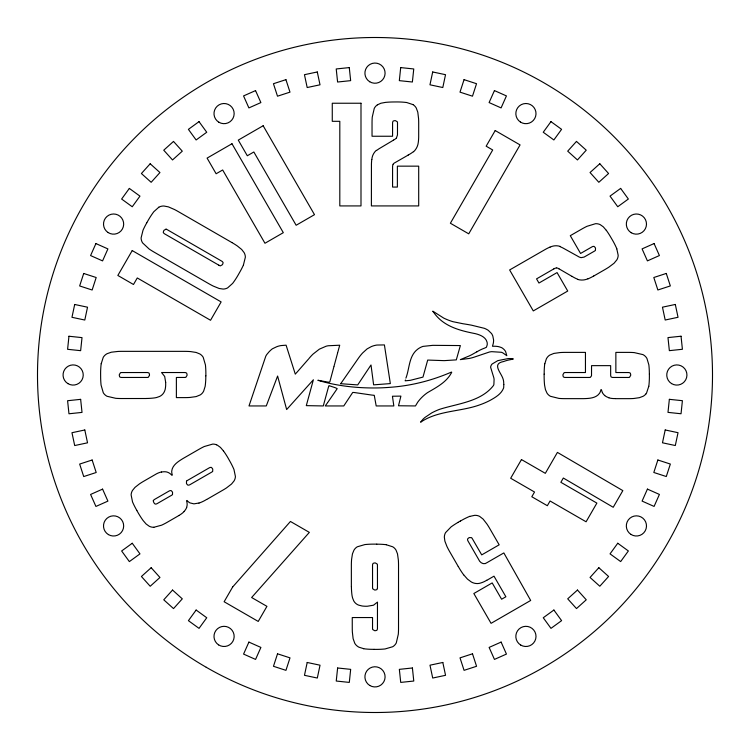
<?xml version="1.0" encoding="UTF-8"?>
<svg xmlns="http://www.w3.org/2000/svg" width="750" height="750" viewBox="0 0 750 750"><rect width="100%" height="100%" fill="white"/><g stroke="black" fill="none" stroke-linecap="round" stroke-linejoin="round"><path stroke-width="1.12" d="M205.875 375.853L205.866 373.219A86.203 86.203 0 0 0 205.434 364.931L203.212 357.319A10.2 10.2 0 0 0 202.453 356.231A9.834 9.834 0 0 0 199.8 353.944L196.144 352.453L190.612 351.591A77.138 77.138 0 0 0 184.181 351.356L122.175 351.347A85.959 85.959 0 0 0 117.994 351.441L111.347 352.2L107.062 353.709A10.106 10.106 0 0 0 103.247 357.309L101.231 363.694M544.125 374.147L544.134 376.781A86.316 86.316 0 0 0 544.566 385.078L545.428 389.587L546.984 393.066A10.05 10.05 0 0 0 547.491 393.778A9.759 9.759 0 0 0 550.453 396.3L558.966 398.409A72.141 72.141 0 0 0 565.172 398.644L583.378 398.653C588.956 398.494 596.006 398.316 599.55 393.263A11.194 11.194 0 0 0 600.909 389.691L601.434 389.691A13.744 13.744 0 0 0 602.428 392.541M433.331 311.916L432.844 311.128L435.131 314.353A52.622 52.622 0 0 0 438.384 317.981C448.238 327.741 462.291 331.088 475.453 333.684C480.075 334.847 485.747 337.031 487.059 342.15A8.419 8.419 0 0 1 487.191 344.878L486.431 347.231L484.716 348.075A40.866 40.866 0 0 0 476.906 351.834M648.769 386.316L646.538 393.066A10.041 10.041 0 0 1 645.759 394.116M340.734 383.709L357.722 384.909L371.006 364.959L373.622 384.853L390.338 383.588L384.413 344.925L376.856 345.047A23.025 23.025 0 0 0 371.325 346.594L367.106 348.891L362.625 352.969A48.3 48.3 0 0 0 358.238 358.481L341.156 383.072A3.319 3.319 0 0 1 340.969 383.306A1.275 1.275 0 0 0 340.725 383.709M544.837 363.694L546.337 358.912A10.509 10.509 0 0 1 547.819 356.737A9.497 9.497 0 0 1 549.816 355.069L553.856 353.419L560.109 352.556A85.987 85.987 0 0 1 565.819 352.387L585.45 352.387L585.45 372.534L565.819 372.534A7.837 7.837 0 0 0 564.141 372.666L562.969 374.597A8.353 8.353 0 0 0 562.978 375.591L563.344 376.894L564.412 377.372A8.953 8.953 0 0 0 565.819 377.456L588.694 377.466A7.978 7.978 0 0 0 590.381 377.334L591.516 375.769L591.553 365.644L610.659 365.644L610.659 375A7.866 7.866 0 0 0 610.678 375.591L611.044 376.894L612.112 377.372A8.953 8.953 0 0 0 613.519 377.456L627.825 377.466A7.931 7.931 0 0 0 629.503 377.334L630.675 375.403A8.334 8.334 0 0 0 630.666 374.409L630.3 373.116L629.231 372.628A8.85 8.85 0 0 0 627.825 372.544L615.862 372.534L615.862 352.387L627.825 352.387A82.078 82.078 0 0 1 634.237 352.603L642.938 354.609A9.872 9.872 0 0 1 645.984 357.056A10.312 10.312 0 0 1 646.959 358.509L648.853 364.838A78.788 78.788 0 0 1 649.35 374.147M334.059 366.122L337.594 353.053M333.956 366.506L329.831 381.853L328.762 382.266M337.706 352.613L339.713 345.216L328.294 345.75A19.031 19.031 0 0 0 326.091 346.228L319.35 349.163L313.097 354.056A46.987 46.987 0 0 0 309.731 357.619L308.728 358.8M405.909 378.15C409.613 368.578 408.75 356.044 417.562 349.294A17.962 17.962 0 0 1 423 346.388L432.787 345.347L460.369 345.562L456.3 359.878L444.197 360.637L427.697 360.066L422.981 377.1L410.306 380.334L405.169 380.822A6.778 6.778 0 0 0 405.272 380.503L405.422 379.95M243.45 264.909L245.353 257.222A10.2 10.2 0 0 0 245.241 255.9A9.834 9.834 0 0 0 244.088 252.581L241.669 249.469L237.309 245.953A77.138 77.138 0 0 0 231.853 242.541M393.019 164.447L392.719 165.366A8.672 8.672 0 0 0 392.578 167.053L392.569 187.069L397.378 187.069L397.378 166.153L418.697 166.153L418.697 205.922L371.391 205.922L371.438 164.128A53.447 53.447 0 0 1 371.766 159.516M146.775 222.769L148.547 219.694A80.175 80.175 0 0 1 153.806 211.725L158.794 207.244M327.694 402.516L337.209 388.669L335.906 387.984A45.356 45.356 0 0 0 334.537 387.469L328.988 385.641L328.697 386.344A34.406 34.406 0 0 0 328.444 387.131L323.287 405.947L306.3 405.637L313.378 379.781L286.659 409.547L277.603 376.05L266.278 405.947L249 405.947L265.744 356.316A13.556 13.556 0 0 1 266.766 354.544L269.016 351.863A68.897 68.897 0 0 1 270.216 350.653L271.613 349.387A9.6 9.6 0 0 1 272.672 348.666L276.675 346.753A20.391 20.391 0 0 1 281.091 345.572L286.097 345.188L295.294 374.137L296.203 373.144M327.384 402.956L325.247 405.947L343.772 405.947L352.725 392.438L354.272 392.512A45.666 45.666 0 0 1 355.312 392.672L372.056 395.109A19.05 19.05 0 0 1 374.269 395.344L376.191 405.947L393.834 405.947L392.438 396.234L400.894 396.112L398.503 405.769L415.463 405.947L417.722 402.178A45.3 45.3 0 0 1 420.797 398.438L421.847 397.359A41.184 41.184 0 0 1 427.491 392.653C436.341 387.431 446.109 382.509 451.284 373.125A16.153 16.153 0 0 0 451.697 372.413L451.566 372.094A2.344 2.344 0 0 0 450.928 372.3C433.134 379.978 414.178 385.031 394.884 386.897A263.109 263.109 0 0 1 382.312 387.797C360.769 388.631 338.147 386.438 317.859 380.278A2.794 2.794 0 0 1 318.422 380.353L319.556 380.578M396.469 137.878L397.472 134.972L397.509 123.516A7.837 7.837 0 0 0 397.378 121.828L395.447 120.656A8.306 8.306 0 0 0 394.453 120.675L393.159 121.041L392.672 122.1A8.85 8.85 0 0 0 392.578 123.516L392.569 136.247L372.037 136.247L372.037 123.516A82.078 82.078 0 0 1 372.253 117.094L374.259 108.403A9.797 9.797 0 0 1 377.4 104.822M308.212 359.409L296.719 372.553M184.181 511.434L183.703 511.959A22.659 22.659 0 0 1 178.866 515.484M186.516 481.144L186.459 483.394A8.306 8.306 0 0 0 186.956 484.247L187.922 485.184L189.084 485.072A8.85 8.85 0 0 0 190.359 484.444L211.303 472.359A7.837 7.837 0 0 0 212.691 471.403L212.737 469.144A8.306 8.306 0 0 0 212.231 468.3L211.266 467.353L210.103 467.466A8.85 8.85 0 0 0 208.837 468.094L187.894 480.178A7.837 7.837 0 0 0 186.497 481.134M377.419 104.841L380.859 103.247L385.369 102.403A86.203 86.203 0 0 1 393.656 101.972L397.209 101.944A78.966 78.966 0 0 1 406.688 102.516L412.95 104.597M476.887 351.797L471.834 354.656A53.184 53.184 0 0 1 468.834 356.1L460.341 359.625L469.303 358.434A49.884 49.884 0 0 0 473.522 357.366L489.441 352.003A22.706 22.706 0 0 1 491.719 351.666L501.375 352.284A9.994 9.994 0 0 1 502.941 352.959L506.803 355.678L505.631 351.609A10.969 10.969 0 0 0 503.878 349.331L502.584 348.244A8.053 8.053 0 0 0 501.319 347.531L499.369 346.856A18.759 18.759 0 0 0 495.188 346.256L492.469 346.247L493.256 343.528A17.363 17.363 0 0 0 493.594 340.012L492.816 336.047A16.369 16.369 0 0 0 491.588 333.591L488.194 330.281A23.034 23.034 0 0 0 484.35 328.312L471.441 325.172A236.55 236.55 0 0 0 463.059 323.756L452.925 321.684A61.5 61.5 0 0 1 443.766 318.122L433.416 311.541M393.478 140.147L379.181 148.669A42.731 42.731 0 0 0 376.519 150.544M458.025 522.356L460.303 521.034M553.884 268.866L536.55 278.878L538.95 283.041L557.072 272.578L567.731 291.038L533.288 310.922L509.634 269.953L545.85 249.113A53.447 53.447 0 0 1 550.012 247.078M178.894 515.541L167.634 522.038A67.303 67.303 0 0 1 161.616 525.178L153.825 527.288M206.691 499.491L222.45 490.388A77.4 77.4 0 0 0 226.528 487.884L231.534 484.022L234.019 480.984A9.769 9.769 0 0 0 235.266 477.741A10.05 10.05 0 0 0 235.406 476.447L233.963 469.481A80.175 80.175 0 0 0 229.697 460.941L227.963 457.838A86.316 86.316 0 0 0 223.434 450.872M486.797 580.322L493.997 576.169L505.884 596.766L501.609 599.231L492.188 582.919L473.841 593.513L491.062 623.334L530.681 600.459L503.841 552.928L487.294 562.481C483.966 565.341 479.878 562.837 478.538 559.275L468.272 541.491A8.85 8.85 0 0 1 467.644 540.225L467.541 539.053L468.478 538.088A8.306 8.306 0 0 1 469.331 537.591L471.581 537.647A7.837 7.837 0 0 1 472.528 539.025L481.716 554.888L499.163 544.819L489.994 528.947A85.987 85.987 0 0 0 486.994 524.091L483.122 519.103L479.672 516.422A9.497 9.497 0 0 0 477.225 515.541A10.519 10.519 0 0 0 474.609 515.344L469.706 516.431M408.169 155.1L395.044 162.637A4.8 4.8 0 0 0 393.122 164.175M593.691 276.047L604.659 269.719A88.725 88.725 0 0 0 608.878 267.141L614.044 263.25L616.866 259.847A9.741 9.741 0 0 0 618.178 255.291L616.791 248.841M198.966 503.016L193.912 503.859L189.984 502.903A11.147 11.147 0 0 1 187.022 500.484L186.562 500.747A13.847 13.847 0 0 1 187.125 503.719A8.953 8.953 0 0 1 186.609 507.375M556.369 267.956L555.422 268.153A8.672 8.672 0 0 0 553.884 268.875M146.231 398.512L122.175 398.531A82.078 82.078 0 0 1 115.763 398.316L107.062 396.291A9.834 9.834 0 0 1 104.016 393.788A10.2 10.2 0 0 1 103.266 392.691L101.072 385.078A86.316 86.316 0 0 1 100.641 376.781L100.612 373.219A80.175 80.175 0 0 1 101.184 363.694M615.478 398.653L628.472 398.653A72.75 72.75 0 0 0 633.891 398.475L639.384 397.678L643.059 396.3A9.787 9.787 0 0 0 645.769 394.116M374.147 649.397L376.781 649.387A86.316 86.316 0 0 0 385.078 648.956L392.691 646.734A10.2 10.2 0 0 0 393.778 645.975A9.834 9.834 0 0 0 396.281 642.928L398.306 634.237A82.078 82.078 0 0 0 398.522 627.825L398.531 565.819A85.987 85.987 0 0 0 398.363 560.109L397.5 553.856L396.066 550.2A9.609 9.609 0 0 0 394.116 547.819A10.2 10.2 0 0 0 392.691 546.788L386.316 544.753M376.781 544.134L373.219 544.134A86.203 86.203 0 0 0 364.931 544.566L357.319 546.788A10.2 10.2 0 0 0 356.231 547.547A9.834 9.834 0 0 0 353.944 550.2L352.453 553.856L351.591 559.387A77.138 77.138 0 0 0 351.356 565.819L351.366 586.763M363.694 648.684L358.912 647.184A10.172 10.172 0 0 1 354.797 643.341L353.119 638.653L352.359 632.006A86.381 86.381 0 0 1 352.266 627.825L352.256 617.55L372.534 617.55L372.534 627.825A7.837 7.837 0 0 0 372.666 629.503L374.597 630.675A8.353 8.353 0 0 0 375.591 630.666L376.894 630.3L377.372 629.231A8.963 8.963 0 0 0 377.456 627.825L377.466 602.091L373.509 605.203L367.378 606.234A30.797 30.797 0 0 1 362.053 605.981L358.688 605.138A9.244 9.244 0 0 1 354.113 601.519A11.231 11.231 0 0 1 353.569 600.487L352.641 598.134A22.453 22.453 0 0 1 351.938 594.806A69.741 69.741 0 0 1 351.403 586.763M328.303 382.181L320.25 380.709M166.041 229.162L164.072 230.241A8.353 8.353 0 0 0 163.584 231.103L163.247 232.416L163.931 233.362A8.963 8.963 0 0 0 165.103 234.141L218.794 265.153M231.862 242.531L178.162 211.528A85.959 85.959 0 0 0 174.497 209.522L168.356 206.859L163.903 206.016A10.106 10.106 0 0 0 158.784 207.225M558.938 268.8L572.034 276.403M463.678 574.809L467.503 579.141L471.309 581.972A11.869 11.869 0 0 0 479.091 583.425A24.712 24.712 0 0 0 486.75 580.247M606.272 230.306L603.291 226.828L600.188 224.634A9.797 9.797 0 0 0 595.528 223.697L586.997 226.303A82.078 82.078 0 0 0 581.334 229.322L570.291 235.678L580.566 253.463L591.591 247.097A8.85 8.85 0 0 1 592.866 246.469L594.028 246.366L594.994 247.312A8.306 8.306 0 0 1 595.5 248.156L595.444 250.406A7.837 7.837 0 0 1 594.056 251.363L584.119 257.072L581.1 257.653A10.35 10.35 0 0 1 577.669 256.163L563.109 248.081A42.731 42.731 0 0 0 560.156 246.713M223.416 450.891L220.434 447.394L217.35 445.162A10.05 10.05 0 0 0 216.553 444.797M458.241 566.494L449.925 552.084A77.513 77.513 0 0 1 446.906 546.394L444.891 541.172L444.347 537.263A9.816 9.816 0 0 1 445.003 533.812A10.228 10.228 0 0 1 445.584 532.612L451.078 526.903A86.203 86.203 0 0 1 458.044 522.384M136.8 510.469L138.581 513.544A86.203 86.203 0 0 0 143.1 520.509L146.1 523.987L149.194 526.219A10.041 10.041 0 0 0 149.991 526.584A9.806 9.806 0 0 0 153.825 527.278M165.703 382.519L164.681 376.462L161.559 372.534L184.181 372.534A8.85 8.85 0 0 1 185.597 372.619L186.656 373.116L187.022 374.409A8.334 8.334 0 0 1 187.031 375.403L185.859 377.316A7.931 7.931 0 0 1 184.181 377.447L176.381 377.466L176.381 397.613L184.181 397.613A86.438 86.438 0 0 0 189.891 397.453L196.144 396.591L200.184 394.941A9.478 9.478 0 0 0 202.181 393.272A10.509 10.509 0 0 0 203.663 391.097L205.162 386.316A73.631 73.631 0 0 0 205.809 375.853M649.397 374.147L649.387 376.781A80.259 80.259 0 0 1 648.816 386.316M243.478 264.919A86.203 86.203 0 0 1 239.681 272.306L237.928 275.4A80.259 80.259 0 0 1 232.659 283.378L227.672 287.85A10.2 10.2 0 0 1 226.059 288.562A9.609 9.609 0 0 1 223.031 289.059L219.141 288.478L213.3 286.097A85.987 85.987 0 0 1 208.275 283.387L154.575 252.394A82.078 82.078 0 0 1 149.128 249L142.603 242.897A9.834 9.834 0 0 1 141.216 239.203A10.2 10.2 0 0 1 141.113 237.872L143.025 230.184A86.316 86.316 0 0 1 146.794 222.787M218.812 265.134A7.931 7.931 0 0 0 220.322 265.884L222.3 264.788A8.334 8.334 0 0 0 222.787 263.925L223.116 262.613L222.441 261.666A8.85 8.85 0 0 0 221.259 260.887L167.569 229.875A7.837 7.837 0 0 0 166.05 229.144M165.638 382.519A26.128 26.128 0 0 1 165.15 389.503L164.616 391.059A9.872 9.872 0 0 1 159.619 396.459L156.722 397.472A22.828 22.828 0 0 1 154.284 397.941A69.844 69.844 0 0 1 146.231 398.475M186.694 507.413A12.966 12.966 0 0 1 184.134 511.397M136.847 510.441A80.259 80.259 0 0 1 132.525 501.919L131.128 494.934A10.041 10.041 0 0 1 131.278 493.641A9.787 9.787 0 0 1 132.525 490.397L135.009 487.369L139.378 483.938A72.75 72.75 0 0 1 143.981 481.069L155.231 474.562A21.328 21.328 0 0 1 161.409 471.947M161.447 472.097A12.966 12.966 0 0 1 166.181 471.872A8.972 8.972 0 0 1 169.622 473.297A13.744 13.744 0 0 1 171.891 475.294L172.322 475.05A11.194 11.194 0 0 1 171.713 471.272C172.275 465.122 178.275 461.447 183.038 458.512L198.797 449.419A72.141 72.141 0 0 1 204.291 446.512L212.719 444.094A9.759 9.759 0 0 1 216.553 444.788M206.653 499.425A38.906 38.906 0 0 1 198.994 503.1M376.781 544.181A80.259 80.259 0 0 1 386.316 544.706M374.147 649.331A73.537 73.537 0 0 1 363.684 648.75M460.331 521.1A73.547 73.547 0 0 1 469.688 516.366M463.65 574.828A80.616 80.616 0 0 1 458.278 566.475M544.191 374.147A73.537 73.537 0 0 1 544.763 363.684M615.469 398.559A21.328 21.328 0 0 1 608.822 397.838M608.859 397.688A12.966 12.966 0 0 1 604.65 395.522M604.706 395.447A8.972 8.972 0 0 1 602.381 392.569M606.291 230.287A86.203 86.203 0 0 1 610.791 237.263L612.591 240.328A78.966 78.966 0 0 1 616.838 248.822M593.672 276.019A48.75 48.75 0 0 1 588.009 278.85M587.972 278.766A14.747 14.747 0 0 1 577.641 279.422M577.688 279.244A35.756 35.756 0 0 1 572.062 276.366M556.659 267.9A4.8 4.8 0 0 1 558.919 268.837M550.041 247.153A13.453 13.453 0 0 1 560.25 246.431M396.506 137.916A10.35 10.35 0 0 1 393.459 140.109M412.959 104.588A9.741 9.741 0 0 1 416.25 108L417.787 112.144L418.566 118.566A88.725 88.725 0 0 1 418.697 123.516L418.688 136.172A48.75 48.75 0 0 1 418.275 142.491A14.747 14.747 0 0 1 413.588 151.753M413.466 151.631A35.756 35.756 0 0 1 408.15 155.062M371.841 159.525A13.453 13.453 0 0 1 376.322 150.328M503.803 384.534L503.691 387.562A4.237 4.237 0 0 1 503.503 388.238C501.244 394.031 495.469 397.359 490.322 400.256A82.894 82.894 0 0 1 486.141 402.3A74.109 74.109 0 0 1 480.291 404.662C461.109 411.806 438.806 410.278 421.266 421.762A15.422 15.422 0 0 1 420.609 422.213L423.047 419.156A56.634 56.634 0 0 1 424.969 417.441L431.653 412.95A71.588 71.588 0 0 1 435.872 410.859L438.319 409.819A32.672 32.672 0 0 1 440.081 409.172C458.503 403.425 480.994 401.616 493.509 385.481A6.797 6.797 0 0 0 493.884 384.413L494.091 379.406A13.116 13.116 0 0 0 493.791 377.653L490.631 367.312A4.125 4.125 0 0 1 490.819 366.244L491.091 365.55A5.559 5.559 0 0 1 492.094 364.031L497.794 360.647L507.966 358.612A34.528 34.528 0 0 1 510.806 358.566L513.319 358.912L512.85 359.147A19.697 19.697 0 0 1 511.884 359.372L507.834 360.206A41.259 41.259 0 0 0 503.691 361.509C491.25 363.75 501.403 372.75 503.184 379.35A15.075 15.075 0 0 1 503.625 381.459L503.803 384.534M149.466 375.403L148.294 377.316A7.931 7.931 0 0 1 146.616 377.447L122.175 377.466A8.963 8.963 0 0 1 120.759 377.381L119.7 376.894L119.334 375.591A8.353 8.353 0 0 1 119.325 374.597L120.497 372.684A7.837 7.837 0 0 1 122.175 372.553L146.616 372.534A8.85 8.85 0 0 1 148.031 372.619L149.091 373.116L149.456 374.409A8.334 8.334 0 0 1 149.466 375.403M153.281 500.831L153.703 502.303A8.306 8.306 0 0 0 154.2 503.156L155.175 504.094L156.328 503.991A8.85 8.85 0 0 0 157.603 503.353L171.113 495.562A7.837 7.837 0 0 0 172.5 494.606L172.547 492.347A8.306 8.306 0 0 0 172.041 491.503L171.075 490.556L169.913 490.669A8.85 8.85 0 0 0 168.647 491.297L155.137 499.088A7.837 7.837 0 0 0 153.741 500.044L153.281 500.831M68.963 336.244L67.594 349.303L80.644 350.672L82.013 337.622L68.963 336.244M337.622 667.987L336.244 681.038L349.303 682.406L350.672 669.356L337.622 667.987M400.697 67.594L399.328 80.644L412.378 82.013L413.756 68.963L400.697 67.594M669.356 399.328L667.987 412.378L681.038 413.756L682.406 400.697L669.356 399.328M377.372 588.553L376.894 589.612L375.591 589.978A8.353 8.353 0 0 1 374.597 589.988L372.684 588.816A7.837 7.837 0 0 1 372.553 587.137L372.534 565.819A8.85 8.85 0 0 1 372.619 564.403L373.116 563.344L374.409 562.978A8.334 8.334 0 0 1 375.403 562.969L377.316 564.141A7.931 7.931 0 0 1 377.447 565.819L377.466 587.137A8.953 8.953 0 0 1 377.381 588.553M74.691 304.472L71.963 317.306L84.797 320.034L87.525 307.2L74.691 304.472M307.2 662.475L304.472 675.309L317.306 678.038L320.034 665.203L307.2 662.475M432.694 71.963L429.966 84.797L442.8 87.525L445.528 74.691L432.694 71.963M665.203 429.966L662.475 442.8L675.309 445.528L678.038 432.694L665.203 429.966M83.709 273.469L79.65 285.947L92.138 290.006L96.188 277.519L83.709 273.469M277.519 653.812L273.469 666.291L285.947 670.35L290.006 657.863L277.519 653.812M464.053 79.65L459.994 92.138L472.481 96.188L476.531 83.709L464.053 79.65M657.863 459.994L653.812 472.481L666.291 476.531L670.35 464.053L657.863 459.994M95.916 243.572L90.581 255.563L102.572 260.897L107.906 248.906L95.916 243.572M248.906 642.094L243.572 654.084L255.563 659.419L260.897 647.428L248.906 642.094M494.438 90.581L489.103 102.572L501.094 107.906L506.428 95.916L494.438 90.581M647.428 489.103L642.094 501.094L654.084 506.428L659.419 494.438L647.428 489.103M132.216 250.575L117.844 275.456L133.491 284.494L137.269 277.959L210.544 320.269L221.128 301.922L132.216 250.575M495.197 130.547L486.159 146.194L492.694 149.972L450.384 223.238L468.731 233.831L520.069 144.909L495.197 130.547M232.65 586.997L224.128 601.744L258.234 621.431L266.934 606.347L251.634 597.516L309.347 532.378L290.438 521.466L232.65 586.997M521.466 459.562L510.675 478.247L534.534 492.019L531.806 496.744L547.341 505.716L550.069 500.991L586.087 521.784L596.878 503.1L560.859 482.306L563.325 478.031L613.219 507.281L622.837 490.622L557.419 452.4L545.325 473.334L521.466 459.562M129.338 188.419L121.631 199.041L132.244 206.756L139.959 196.134L129.338 188.419M196.134 610.041L188.419 620.662L199.041 628.369L206.756 617.756L196.134 610.041M550.959 121.631L543.244 132.244L553.866 139.959L561.581 129.338L550.959 121.631M617.756 543.244L610.041 553.866L620.662 561.581L628.369 550.959L617.756 543.244M150.188 163.763L141.403 173.522L151.163 182.297L159.947 172.547L150.188 163.763M172.547 590.053L163.763 599.812L173.522 608.597L182.297 598.837L172.547 590.053M576.478 141.403L567.703 151.163L577.453 159.947L586.238 150.188L576.478 141.403M598.837 567.703L590.053 577.453L599.812 586.238L608.597 576.478L598.837 567.703M173.503 141.422L163.744 150.206L172.528 159.956L182.287 151.172L173.503 141.422M151.172 567.712L141.422 576.497L150.206 586.256L159.956 577.472L151.172 567.712M599.794 163.744L590.044 172.528L598.828 182.287L608.578 173.503L599.794 163.744M577.472 590.044L567.712 598.828L576.497 608.578L586.256 599.794L577.472 590.044M199.022 121.641L188.4 129.356L196.116 139.969L206.738 132.253L199.022 121.641M132.253 543.263L121.641 550.978L129.356 561.6L139.969 553.884L132.253 543.263M620.644 188.4L610.031 196.116L617.747 206.738L628.359 199.022L620.644 188.4M553.884 610.031L543.263 617.747L550.978 628.359L561.6 620.644L553.884 610.031M231.975 143.747L207.094 158.109L216.131 173.756L222.666 169.987L264.966 243.263L283.312 232.669L231.975 143.747M263.156 125.747L238.275 140.109L247.312 155.756L253.837 151.988L296.147 225.262L314.494 214.669L263.156 125.747M255.544 90.591L243.553 95.925L248.888 107.916L260.878 102.581L255.544 90.591M102.581 489.122L90.591 494.456L95.925 506.447L107.916 501.112L102.581 489.122M654.075 243.553L642.084 248.888L647.419 260.878L659.409 255.544L654.075 243.553M501.112 642.084L489.122 647.419L494.456 659.409L506.447 654.075L501.112 642.084M285.928 79.659L273.441 83.719L277.5 96.197L289.988 92.138L285.928 79.659M92.138 460.012L79.659 464.072L83.719 476.559L96.197 472.5L92.138 460.012M666.281 273.441L653.803 277.5L657.863 289.988L670.341 285.928L666.281 273.441M472.5 653.803L460.012 657.863L464.072 670.341L476.559 666.281L472.5 653.803M317.288 71.963L304.453 74.691L307.181 87.534L320.016 84.806L317.288 71.963M84.806 429.984L71.963 432.712L74.691 445.547L87.534 442.819L84.806 429.984M675.309 304.453L662.466 307.181L665.194 320.016L678.038 317.288L675.309 304.453M442.819 662.466L429.984 665.194L432.712 678.038L445.547 675.309L442.819 662.466M349.275 67.594L336.225 68.963L337.594 82.022L350.653 80.644L349.275 67.594M80.644 399.347L67.594 400.725L68.963 413.775L82.022 412.406L80.644 399.347M681.038 336.225L667.978 337.594L669.356 350.653L682.406 349.275L681.038 336.225M412.406 667.978L399.347 669.356L400.725 682.406L413.775 681.038L412.406 667.978M360.994 103.238L332.269 103.238L332.269 121.312L339.806 121.312L339.806 205.922L360.994 205.922L360.994 103.238M520.444 122.062A10.088 10.088 0 0 0 535.997 114.103A10.088 10.088 0 0 0 521.325 104.616A10.088 10.088 0 0 0 520.444 122.062M631.238 232.734A10.088 10.088 0 0 0 646.491 224.222A10.088 10.088 0 0 0 631.491 215.269A10.088 10.088 0 0 0 631.238 232.734M671.578 383.606A10.088 10.088 0 0 0 686.934 375.262A10.088 10.088 0 0 0 672.038 366.131A10.088 10.088 0 0 0 671.578 383.606M630.928 534.394A10.088 10.088 0 0 0 646.481 526.434A10.088 10.088 0 0 0 631.809 516.947A10.088 10.088 0 0 0 630.928 534.394M520.753 645.075A10.088 10.088 0 0 0 536.006 636.553A10.088 10.088 0 0 0 521.006 627.6A10.088 10.088 0 0 0 520.753 645.075M369.731 685.453A10.088 10.088 0 0 0 385.087 677.109A10.088 10.088 0 0 0 370.181 667.987A10.088 10.088 0 0 0 369.731 685.453M218.597 644.878A10.088 10.088 0 0 0 234.15 636.919A10.088 10.088 0 0 0 219.478 627.431A10.088 10.088 0 0 0 218.597 644.878M108.422 534.591A10.088 10.088 0 0 0 123.675 526.069A10.088 10.088 0 0 0 108.675 517.116A10.088 10.088 0 0 0 108.422 534.591M67.884 383.606A10.088 10.088 0 0 0 83.231 375.262A10.088 10.088 0 0 0 68.334 366.131A10.088 10.088 0 0 0 67.884 383.606M108.112 232.547A10.088 10.088 0 0 0 123.666 224.588A10.088 10.088 0 0 0 108.994 215.1A10.088 10.088 0 0 0 108.112 232.547M218.906 122.25A10.088 10.088 0 0 0 234.159 113.737A10.088 10.088 0 0 0 219.159 104.784A10.088 10.088 0 0 0 218.906 122.25M369.731 81.75A10.088 10.088 0 0 0 385.087 73.416A10.088 10.088 0 0 0 370.181 64.284A10.088 10.088 0 0 0 369.731 81.75M206.25 667.284A337.5 337.5 0 0 0 712.5 375A337.5 337.5 0 0 0 206.25 82.716A337.5 337.5 0 0 0 206.25 667.284"/></g></svg>
